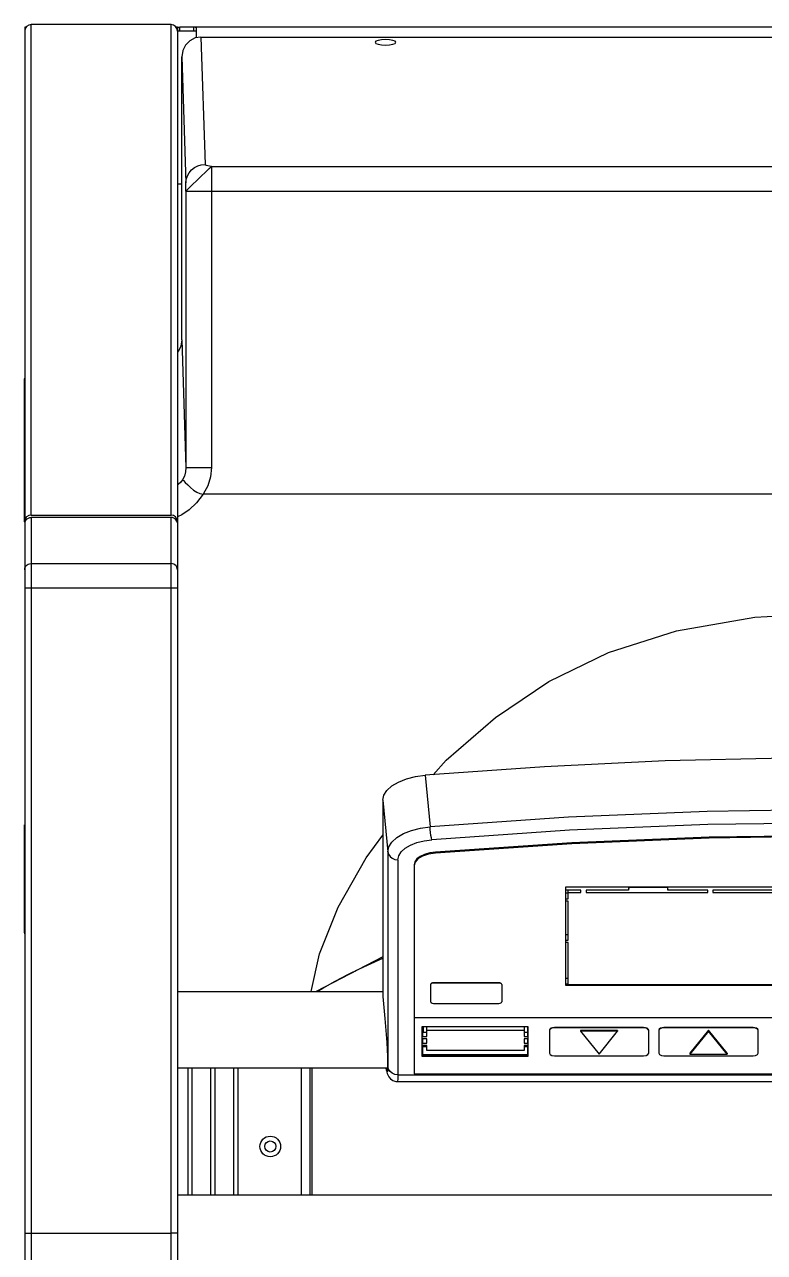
# Model space of a CAD drawing. Header units: millimetres. Extents: x 29224 to 62779, y 35576 to 54938.
# Drawn here: x 31325 to 31658, y 40309 to 40861 of the extents above; entities that cross this region are included whole.
import ezdxf

# ---------------------------------------------------------------- set-up
doc = ezdxf.new("R2010")
doc.units = ezdxf.units.MM

# ---------------------------------------------------------------- blocks, each defined once
blk = doc.blocks.new('A$C7A760DD3')
at = {"linetype": 'Continuous'}
for p, q in [((733.19, 158.87), (733.19, 1952.33)), ((667.32, 735.82), (667.32, 379.37)), ((730.33, 379.37), (730.33, 735.82)), ((664.46, 158.87), (664.46, 732.95)), ((664.46, 701.44), (667.32, 701.44)), ((733.19, 701.44), (667.32, 701.44)), ((263.49, 684.26), (664.46, 684.26)), ((603.74, 684.26), (603.74, 626.98)), ((604.66, 684.26), (604.66, 626.98)), ((608.55, 684.26), (608.55, 626.98)), ((637.16, 684.26), (637.16, 626.98)), ((639.05, 684.26), (639.05, 626.98)), ((647.47, 684.26), (647.47, 626.98)), ((649.36, 684.26), (649.36, 626.98)), ((657.78, 684.26), (657.78, 626.98)), ((659.67, 684.26), (659.67, 626.98)), ((565.39, 633.17), (160.93, 633.17)), ((565.17, 630.1), (161.15, 630.1)), ((565.17, 630.1), (565.21, 632.03)), ((565.17, 630.1), (566.51, 629.93)), ((565.17, 533.38), (565.17, 630.1)), ((565.21, 632.03), (565.31, 633.04)), ((565.31, 633.04), (565.39, 633.17)), ((566.17, 633.1), (565.39, 633.17)), ((567.49, 632.66), (566.17, 633.1)), ((566.51, 629.93), (567.73, 629.42)), ((568.55, 631.92), (567.49, 632.66)), ((569.3, 631.02), (568.55, 631.92)), ((569.73, 630.2), (569.3, 631.02)), ((569.96, 629.56), (569.73, 630.2)), ((557.89, 629.64), (168.38, 629.64)), ((557.92, 629.68), (168.41, 629.68)), ((557.89, 535.59), (557.89, 629.64)), ((557.92, 536.01), (557.92, 629.68)), ((567.73, 629.42), (568.73, 628.63)), ((568.73, 628.63), (569.42, 627.62)), ((569.42, 627.62), (569.74, 626.48)), ((569.74, 626.48), (569.77, 628.02)), ((569.74, 529.75), (569.74, 626.48)), ((569.77, 628.02), (569.87, 628.83)), ((569.83, 625.99), (569.89, 627.13)), ((569.83, 624.18), (569.83, 625.99)), ((569.87, 628.83), (570.05, 628.83)), ((569.89, 627.13), (570.03, 627.55)), ((664.46, 626.98), (569.89, 626.98)), ((570.11, 628.98), (569.96, 629.56)), ((570.03, 627.55), (570.2, 627.24)), ((570.05, 628.83), (570.28, 627.97)), ((570.24, 628.35), (570.11, 628.98)), ((570.2, 627.24), (570.26, 626.98)), ((570.38, 627.62), (570.24, 628.35)), ((570.28, 627.97), (570.45, 626.98)), ((570.48, 626.98), (570.38, 627.62)), ((403.33, 621.02), (403.03, 620.44)), ((403.03, 620.44), (403.03, 610.13)), ((404.17, 621.44), (403.33, 621.02)), ((405.32, 621.59), (404.17, 621.44)), ((445.42, 621.59), (405.32, 621.59)), ((417, 620.44), (417, 620.84)), ((417, 620.84), (425.37, 610.49)), ((433.73, 620.84), (417, 620.84)), ((417, 620.44), (425.37, 610.09)), ((425.37, 610.49), (433.73, 620.84)), ((425.37, 610.09), (433.73, 620.44)), ((433.73, 620.44), (433.73, 620.84)), ((446.56, 621.44), (445.42, 621.59)), ((447.4, 621.02), (446.56, 621.44)), ((447.71, 620.44), (447.4, 621.02)), ((447.71, 610.13), (447.71, 620.44)), ((452.6, 621.02), (452.29, 620.44)), ((452.29, 620.44), (452.29, 610.13)), ((453.43, 621.44), (452.6, 621.02)), ((454.58, 621.59), (453.43, 621.44)), ((494.68, 621.59), (454.58, 621.59)), ((474.63, 620.88), (466.27, 610.53)), ((482.99, 610.53), (474.63, 620.88)), ((495.82, 621.44), (494.68, 621.59)), ((496.66, 621.02), (495.82, 621.44)), ((496.97, 620.44), (496.66, 621.02)), ((496.97, 610.13), (496.97, 620.44)), ((506.59, 621.78), (506.59, 608.49)), ((554.48, 621.78), (506.59, 621.78)), ((554.48, 621.34), (506.71, 621.34)), ((506.71, 620.99), (506.71, 616.98)), ((553.91, 620.99), (506.71, 620.99)), ((508.42, 616.98), (508.42, 619.22)), ((508.42, 619.22), (552.19, 619.22)), ((552.19, 619.22), (552.19, 616.98)), ((553.91, 620.99), (553.91, 616.98)), ((554.48, 608.49), (554.48, 621.78)), ((569.9, 621.76), (569.83, 624.18)), ((570.02, 618.86), (569.9, 621.76)), ((570.2, 615.57), (570.02, 618.86)), ((508.42, 617.32), (506.71, 617.32)), ((506.71, 616.98), (508.42, 616.98)), ((506.71, 615.84), (506.71, 614)), ((508.42, 615.84), (506.71, 615.84)), ((506.71, 614), (508.42, 614)), ((508.42, 614), (508.42, 615.84)), ((553.91, 617.32), (552.19, 617.32)), ((552.19, 616.98), (553.91, 616.98)), ((552.19, 615.84), (552.19, 614)), ((553.91, 615.84), (552.19, 615.84)), ((552.19, 614), (553.91, 614)), ((553.91, 615.84), (553.91, 614)), ((570.44, 612.03), (570.2, 615.57)), ((403.03, 610.13), (403.33, 609.56)), ((403.03, 609.97), (403.2, 609.54)), ((403.2, 609.54), (403.7, 609.17)), ((403.33, 609.56), (404.17, 609.14)), ((403.7, 609.17), (404.44, 608.92)), ((404.17, 609.14), (405.32, 608.99)), ((404.44, 608.92), (405.32, 608.83)), ((405.32, 608.83), (405.32, 608.99)), ((405.32, 608.99), (445.42, 608.99)), ((405.32, 608.83), (445.42, 608.83)), ((425.37, 610.09), (425.37, 610.49)), ((445.42, 608.99), (446.56, 609.14)), ((445.42, 608.83), (445.42, 608.99)), ((445.42, 608.83), (446.29, 608.92)), ((446.29, 608.92), (447.04, 609.17)), ((446.56, 609.14), (447.4, 609.56)), ((447.04, 609.17), (447.53, 609.54)), ((447.4, 609.56), (447.71, 610.13)), ((447.53, 609.54), (447.71, 609.97)), ((452.29, 610.13), (452.6, 609.56)), ((452.29, 609.97), (452.46, 609.54)), ((452.46, 609.54), (452.96, 609.17)), ((452.6, 609.56), (453.43, 609.14)), ((452.96, 609.17), (453.7, 608.92)), ((453.43, 609.14), (454.58, 608.99)), ((453.7, 608.92), (454.58, 608.83)), ((454.58, 608.83), (454.58, 608.99)), ((454.58, 608.99), (494.68, 608.99)), ((454.58, 608.83), (494.68, 608.83)), ((466.27, 610.13), (466.27, 610.53)), ((466.27, 610.53), (482.99, 610.53)), ((466.27, 610.13), (482.99, 610.13)), ((482.99, 610.13), (482.99, 610.53)), ((494.68, 608.99), (495.82, 609.14)), ((494.68, 608.83), (494.68, 608.99)), ((494.68, 608.83), (495.55, 608.92)), ((495.55, 608.92), (496.3, 609.17)), ((495.82, 609.14), (496.66, 609.56)), ((496.3, 609.17), (496.79, 609.54)), ((496.66, 609.56), (496.97, 610.13)), ((496.79, 609.54), (496.97, 609.97)), ((506.59, 608.49), (554.48, 608.49)), ((506.71, 612.86), (506.71, 608.49)), ((508.42, 612.86), (506.71, 612.86)), ((508.42, 610.87), (506.71, 610.87)), ((508.42, 608.49), (508.42, 612.86)), ((552.19, 610.05), (508.42, 610.05)), ((552.19, 612.86), (552.19, 608.49)), ((553.91, 612.86), (552.19, 612.86)), ((553.91, 610.87), (552.19, 610.87)), ((553.62, 610.87), (553.62, 608.49)), ((553.91, 612.86), (553.91, 608.49)), ((570.71, 608.4), (570.44, 612.03)), ((571.01, 604.83), (570.71, 608.4)), ((168.41, 604.42), (557.92, 604.42)), ((557.92, 604.38), (168.41, 604.38)), ((571.32, 601.46), (571.01, 604.83)), ((518.58, 597.66), (518.39, 597.32)), ((518.39, 589.43), (518.39, 597.32)), ((519.08, 597.91), (518.58, 597.66)), ((519.77, 598.01), (519.08, 597.91)), ((549.09, 598.01), (519.77, 598.01)), ((549.78, 597.91), (549.09, 598.01)), ((550.28, 597.66), (549.78, 597.91)), ((550.47, 597.32), (550.28, 597.66)), ((550.47, 589.43), (550.47, 597.32)), ((571.98, 594.84), (571.32, 601.46)), ((571.98, 506.63), (571.98, 594.84)), ((664.46, 592.61), (571.98, 592.61)), ((571.98, 577.06), (601.94, 592.61)), ((598.99, 591.16), (593.37, 588.07)), ((601.55, 592.61), (598.99, 591.16)), ((604.3, 592.61), (600.46, 575.63)), ((369.92, 590), (489.64, 590)), ((369.92, 589.6), (489.64, 589.6)), ((488.52, 589.18), (488.52, 570.65)), ((488.52, 589.18), (488.59, 586.6)), ((489.64, 589.18), (488.52, 589.18)), ((488.59, 586.6), (488.59, 570.65)), ((489.64, 586.6), (488.59, 586.6)), ((489.64, 590), (489.64, 545.61)), ((518.39, 589.53), (518.58, 589.18)), ((518.39, 589.43), (518.5, 589.17)), ((518.5, 589.17), (518.79, 588.94)), ((518.58, 589.18), (519.08, 588.93)), ((518.79, 588.94), (519.24, 588.79)), ((519.08, 588.93), (519.77, 588.84)), ((519.24, 588.79), (519.77, 588.74)), ((519.77, 588.74), (519.77, 588.84)), ((519.77, 588.84), (549.09, 588.84)), ((519.77, 588.74), (549.09, 588.74)), ((549.09, 588.84), (549.78, 588.93)), ((549.09, 588.74), (549.09, 588.84)), ((549.09, 588.74), (549.62, 588.79)), ((549.62, 588.79), (550.07, 588.94)), ((549.78, 588.93), (550.28, 589.18)), ((550.07, 588.94), (550.36, 589.17)), ((550.28, 589.18), (550.47, 589.53)), ((550.36, 589.17), (550.47, 589.43)), ((593.37, 588.07), (587.68, 585.02)), ((582.43, 582.38), (571.98, 577.62)), ((583.08, 582.68), (582.43, 582.38)), ((583.82, 583.04), (583.08, 582.68)), ((584.64, 583.45), (583.82, 583.04)), ((585.56, 583.92), (584.64, 583.45)), ((586.57, 584.44), (585.56, 583.92)), ((587.68, 585.02), (586.57, 584.44)), ((600.46, 575.63), (592.03, 554.77)), ((488.52, 570.65), (489.64, 570.65)), ((488.52, 569.51), (488.52, 552.04)), ((488.52, 569.51), (488.59, 566.93)), ((489.64, 569.51), (488.52, 569.51)), ((488.59, 566.93), (488.59, 552.04)), ((489.64, 566.93), (488.59, 566.93)), ((733.19, 566.69), (733.26, 566.16)), ((733.26, 566.16), (733.26, 517.68)), ((592.03, 554.77), (579.4, 532.47)), ((423.4, 548.03), (377.57, 548.03)), ((377.57, 547.13), (423.4, 547.13)), ((423.4, 547.13), (423.4, 548.03)), ((425.69, 548.03), (425.69, 547.13)), ((480.5, 548.03), (425.69, 548.03)), ((425.69, 547.13), (443.62, 547.13)), ((443.75, 545.81), (443.62, 547.13)), ((443.62, 547.13), (443.62, 545.79)), ((461.19, 545.81), (461.32, 547.13)), ((461.32, 545.79), (461.32, 547.13)), ((461.32, 547.13), (480.5, 547.13)), ((480.5, 547.13), (480.5, 548.03)), ((482.79, 548.03), (482.79, 547.13)), ((488.52, 548.03), (482.79, 548.03)), ((482.79, 547.13), (489.64, 547.13)), ((488.52, 552.04), (489.64, 552.04)), ((488.52, 550.89), (488.52, 548.03)), ((488.52, 550.89), (488.59, 548.31)), ((489.64, 550.89), (488.52, 550.89)), ((488.52, 548.03), (488.54, 547.13)), ((488.59, 548.31), (488.59, 547.13)), ((489.64, 548.31), (488.59, 548.31)), ((489.64, 545.61), (369.92, 545.61)), ((443.62, 545.79), (461.32, 545.79)), ((557.46, 534.42), (557.92, 536.01)), ((486.91, 526.14), (548.33, 530.36)), ((548.33, 530.36), (551.39, 530.84)), ((548.33, 529.97), (548.33, 530.36)), ((550.86, 530.31), (553.2, 530.97)), ((551.39, 530.84), (554.07, 531.73)), ((553.2, 530.97), (555.16, 531.88)), ((554.07, 531.73), (556.15, 532.96)), ((555.16, 531.88), (556.65, 533)), ((556.15, 532.96), (557.46, 534.42)), ((556.65, 533), (557.57, 534.26)), ((557.57, 534.26), (557.89, 535.59)), ((564.82, 531.6), (563.76, 529.85)), ((565.17, 533.38), (564.82, 531.6)), ((566.51, 533.2), (565.17, 533.38)), ((567.73, 532.7), (566.51, 533.2)), ((568.73, 531.91), (567.73, 532.7)), ((569.42, 530.9), (568.73, 531.91)), ((569.74, 529.75), (569.42, 530.9)), ((579.4, 532.47), (571.98, 522.31)), ((425.09, 523.25), (486.87, 525.76)), ((425.13, 523.6), (486.91, 526.14)), ((486.87, 525.76), (548.28, 529.94)), ((548.28, 529.94), (550.86, 530.31)), ((553.35, 524.83), (549.9, 524.37)), ((556.63, 525.65), (553.35, 524.83)), ((559.56, 526.79), (556.63, 525.65)), ((561.98, 528.22), (559.56, 526.79)), ((563.76, 529.85), (561.98, 528.22)), ((567.96, 525.43), (565.74, 523.41)), ((569.3, 527.58), (567.96, 525.43)), ((569.74, 529.75), (569.3, 527.58)), ((571.98, 506.63), (569.74, 529.75)), ((363.13, 522.41), (425.09, 523.25)), ((363.16, 522.75), (425.13, 523.6)), ((425.66, 517.54), (487.97, 520.1)), ((487.97, 520.1), (549.9, 524.37)), ((549.9, 524.37), (550.12, 523.54)), ((550.12, 523.54), (550.32, 522.43)), ((550.32, 522.43), (550.48, 521.14)), ((550.48, 521.14), (550.59, 519.79)), ((550.59, 519.79), (550.65, 518.5)), ((559.05, 520.18), (554.96, 519.13)), ((562.71, 521.63), (559.05, 520.18)), ((565.74, 523.41), (562.71, 521.63)), ((363.16, 516.68), (425.66, 517.54)), ((425.91, 511.64), (488.46, 514.21)), ((488.46, 514.21), (550.65, 518.5)), ((554.96, 519.13), (550.65, 518.5)), ((552.92, 495.38), (550.65, 518.5)), ((363.16, 510.78), (425.91, 511.64)), ((571.53, 504.39), (570.2, 502.21)), ((571.98, 506.63), (571.53, 504.39)), ((564.99, 498.41), (561.36, 496.99)), ((567.99, 500.18), (564.99, 498.41)), ((570.2, 502.21), (567.99, 500.18)), ((499.16, 491.52), (552.92, 495.38)), ((549.37, 495.12), (543.39, 488.6)), ((557.27, 495.97), (552.92, 495.38)), ((561.36, 496.99), (557.27, 495.97)), ((390.45, 487.65), (444.94, 488.94)), ((444.94, 488.94), (499.16, 491.52)), ((543.39, 488.6), (521.29, 469.36)), ((521.29, 469.36), (497.2, 453.17)), ((497.2, 453.17), (470.4, 440.19)), ((470.4, 440.19), (439.73, 430.38)), ((439.73, 430.38), (404.53, 424.19)), ((404.53, 424.19), (366.89, 422.13)), ((664.46, 411.17), (733.19, 411.17)), ((664.46, 402.87), (664.53, 402.25)), ((664.53, 402.25), (664.74, 401.67)), ((664.74, 401.67), (665.08, 401.14)), ((665.08, 401.14), (665.54, 400.71)), ((665.54, 400.71), (666.08, 400.38)), ((666.08, 400.38), (666.68, 400.17)), ((666.68, 400.17), (667.32, 400.1)), ((730.33, 400.1), (667.32, 400.1)), ((730.97, 400.17), (730.33, 400.1)), ((731.57, 400.38), (730.97, 400.17)), ((732.12, 400.71), (731.57, 400.38)), ((732.57, 401.14), (732.12, 400.71)), ((732.91, 401.67), (732.57, 401.14)), ((733.12, 402.25), (732.91, 401.67)), ((733.19, 402.87), (733.12, 402.25)), ((664.46, 381.66), (664.53, 381.66)), ((664.46, 381.29), (664.68, 380.15)), ((664.53, 381.66), (664.75, 381.02)), ((733.12, 381.66), (732.9, 381.02)), ((732.97, 380.15), (733.19, 381.29)), ((733.19, 381.66), (733.12, 381.66)), ((733.26, 381.29), (733.26, 317.21)), ((655.92, 372.76), (659.17, 375.91)), ((659.17, 375.91), (662.53, 378.26)), ((662.53, 378.26), (664.46, 379.06)), ((664.68, 380.15), (665.32, 379.17)), ((664.75, 381.02), (665.1, 380.46)), ((665.1, 380.46), (665.56, 379.99)), ((665.32, 379.17), (666.26, 378.54)), ((665.56, 379.99), (666.1, 379.65)), ((666.1, 379.65), (666.7, 379.44)), ((666.26, 378.54), (667.32, 378.32)), ((666.7, 379.44), (667.32, 379.37)), ((667.32, 379.37), (730.33, 379.37)), ((667.32, 378.32), (667.32, 157.62)), ((730.33, 378.32), (667.32, 378.32)), ((730.95, 379.44), (730.33, 379.37)), ((730.33, 378.32), (731.39, 378.54)), ((730.33, 378.32), (730.33, 157.62)), ((731.55, 379.65), (730.95, 379.44)), ((731.39, 378.54), (732.33, 379.17)), ((732.09, 379.99), (731.55, 379.65)), ((732.55, 380.46), (732.09, 379.99)), ((732.33, 379.17), (732.97, 380.15)), ((732.9, 381.02), (732.55, 380.46)), ((652.78, 368.87), (655.92, 372.76)), ((80.71, 368.87), (652.78, 368.87)), ((649.55, 361.15), (650.79, 365.21)), ((650.79, 365.21), (652.78, 368.87)), ((654.28, 368.61), (652.78, 368.87)), ((655.75, 367.97), (654.28, 368.61)), ((657.19, 367.04), (655.75, 367.97)), ((658.54, 365.92), (657.19, 367.04)), ((659.8, 364.73), (658.54, 365.92)), ((660.93, 363.65), (659.8, 364.73)), ((664.08, 364.52), (664.46, 364.72)), ((649.14, 356.95), (649.55, 361.15)), ((660.77, 358.91), (661.29, 360.8)), ((661.78, 362.82), (660.93, 363.65)), ((661.29, 360.8), (662.14, 362.51)), ((661.98, 362.63), (661.78, 362.82)), ((662.14, 362.51), (661.98, 362.63)), ((662.14, 362.51), (662.96, 363.57)), ((662.96, 363.57), (664.08, 364.52)), ((649.14, 221.45), (649.14, 356.95)), ((660.59, 356.95), (649.14, 356.95)), ((660.59, 356.95), (660.77, 358.91)), ((662.46, 299.52), (660.59, 356.95)), ((660.59, 232.51), (660.59, 356.95)), ((733.26, 317.21), (733.19, 317.74)), ((733.26, 317.21), (733.19, 316.77)), ((662.9, 302.31), (664.15, 304.8)), ((664.15, 304.8), (664.46, 305.12)), ((662.46, 299.52), (662.9, 302.31)), ((662.46, 299.52), (662.46, 172.12)), ((660.59, 232.51), (72.9, 232.51)), ((660.22, 232.13), (659.2, 231.12)), ((660.59, 232.51), (660.22, 232.13)), ((660.59, 232.51), (660.59, 231.6)), ((655.74, 227.76), (653.71, 225.81)), ((657.65, 229.61), (655.74, 227.76)), ((659.2, 231.12), (657.65, 229.61)), ((660.45, 227.28), (659.95, 225.72)), ((660.61, 228.9), (660.45, 227.28)), ((660.59, 231.6), (660.6, 230.7)), ((660.6, 230.7), (660.6, 229.9)), ((660.6, 229.9), (660.61, 229.28)), ((660.61, 229.28), (660.61, 228.9)), ((662.46, 172.12), (660.61, 228.9)), ((664.46, 229.32), (662.46, 229.32)), ((649.14, 221.45), (84.35, 221.45)), ((650.2, 222.45), (649.14, 221.45)), ((649.14, 221.45), (649.99, 221.35)), ((649.99, 221.35), (650.77, 221.22)), ((651.79, 223.96), (650.2, 222.45)), ((650.77, 221.22), (651.42, 221.03)), ((651.42, 221.03), (651.86, 220.83)), ((653.71, 225.81), (651.79, 223.96)), ((655.31, 221.23), (653.7, 220.76)), ((656.79, 222), (655.31, 221.23)), ((658.09, 223.03), (656.79, 222)), ((659.16, 224.29), (658.09, 223.03)), ((659.95, 225.72), (659.16, 224.29)), ((651.86, 220.83), (652.02, 220.6)), ((653.7, 220.76), (652.02, 220.6)), ((653.89, 163.25), (652.02, 220.6)), ((662.03, 169.33), (662.46, 172.12)), ((566.41, 166.09), (566.05, 165.62)), ((567.42, 166.48), (566.41, 166.09)), ((568.95, 166.74), (567.42, 166.48)), ((570.75, 166.84), (568.95, 166.74)), ((572.54, 166.74), (570.75, 166.84)), ((574.07, 166.48), (572.54, 166.74)), ((575.09, 166.09), (574.07, 166.48)), ((575.44, 165.62), (575.09, 166.09)), ((658.87, 164.9), (660.78, 166.84)), ((660.78, 166.84), (662.03, 169.33)), ((653.89, 163.25), (131.29, 163.25)), ((566.05, 165.62), (566.41, 165.16)), ((566.41, 165.16), (567.42, 164.76)), ((567.42, 164.76), (568.95, 164.5)), ((568.95, 164.5), (570.75, 164.4)), ((570.75, 164.4), (572.54, 164.5)), ((572.54, 164.5), (574.07, 164.76)), ((574.07, 164.76), (575.09, 165.16)), ((575.09, 165.16), (575.44, 165.62)), ((653.89, 163.25), (656.5, 163.67)), ((655.86, 163.57), (655.86, 159.16)), ((655.86, 160.82), (655.99, 160.69)), ((655.99, 160.69), (656.33, 160.59)), ((656.33, 160.59), (663.99, 160.59)), ((656.5, 163.67), (658.87, 164.9)), ((657.01, 160.59), (657.01, 158.87)), ((663.31, 160.59), (663.31, 158.87)), ((663.99, 160.59), (664.34, 160.69)), ((664.34, 160.69), (664.46, 160.82)), ((664.46, 160.59), (664.68, 159.44)), ((732.97, 159.44), (733.19, 160.59)), ((127.85, 158.87), (663.31, 158.87)), ((655.86, 159.16), (656.02, 159.02)), ((656.02, 159.02), (656.44, 158.91)), ((656.44, 158.91), (657.01, 158.87)), ((663.31, 158.87), (663.88, 158.91)), ((663.88, 158.91), (664.3, 159.02)), ((664.3, 159.02), (664.31, 159.02)), ((664.46, 158.87), (665.06, 158.87)), ((664.68, 159.44), (665.32, 158.47)), ((665.32, 158.47), (666.26, 157.83)), ((666.26, 157.83), (667.32, 157.62)), ((667.32, 157.62), (730.33, 157.62)), ((730.33, 157.62), (731.39, 157.83)), ((731.39, 157.83), (732.33, 158.47)), ((732.33, 158.47), (732.97, 159.44)), ((732.59, 158.87), (733.19, 158.87))]:
    blk.add_line(p, q, dxfattribs=at)
for radius in [4.64, 2.5]:
    blk.add_circle((622.64, 662.37), radius, dxfattribs=at)

msp = doc.modelspace()

# ---------------------------------------------------------------- block references
at = {"rotation": 180}
msp.add_blockref('A$C7A760DD3', (32058.23, 41018.89), dxfattribs=at)

doc.saveas('drawing.dxf')
